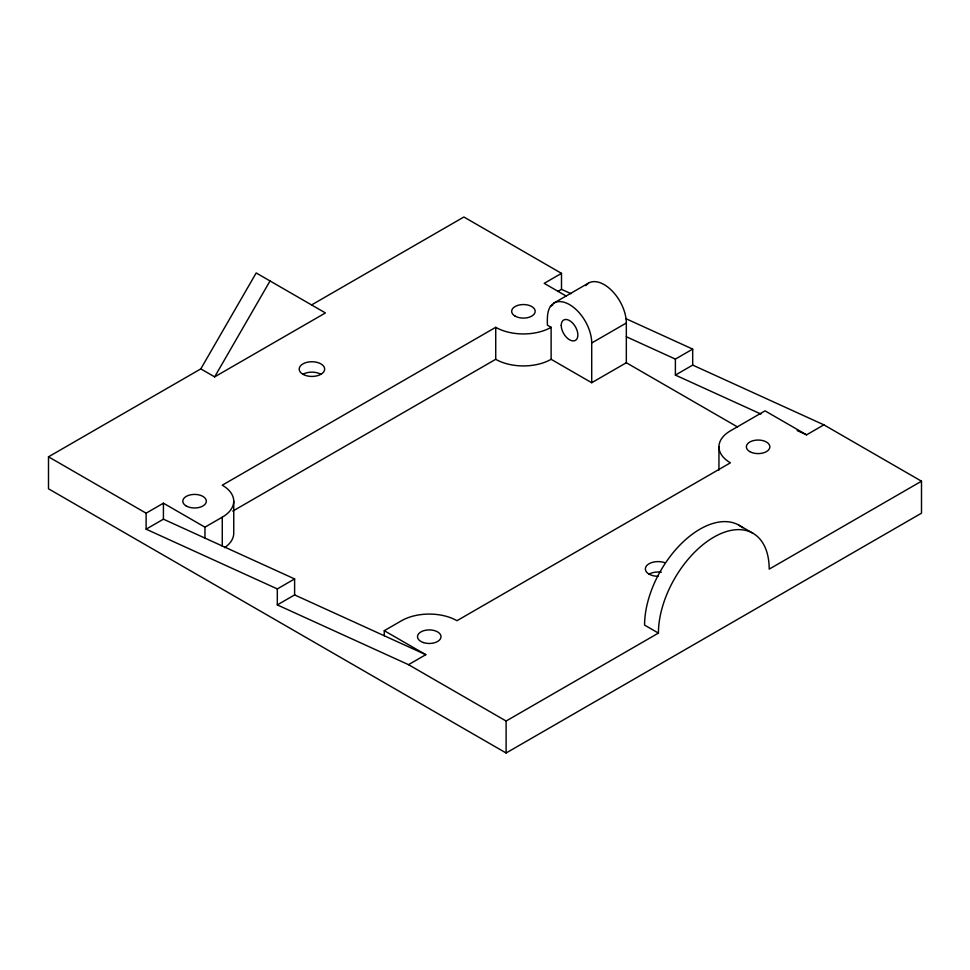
<?xml version="1.0" encoding="UTF-8"?>
<svg xmlns="http://www.w3.org/2000/svg" width="970" height="970" viewBox="0 0 970 970"><rect width="100%" height="100%" fill="white"/><g stroke="black" fill="none" stroke-linecap="round" stroke-linejoin="round"><path stroke-width="1.45" d="M626.329 362.744L626.329 323.01A31.331 18.09 60 0 0 612.652 291.473A31.331 18.09 60 0 0 588.499 283.082L553.894 303.064C546.656 307.902 547.31 317.517 547.395 325.168L551.118 327.314L551.118 359.3L591.712 382.726L626.329 362.744L737.552 426.97M200.802 368.891L256.189 272.958L325.423 312.934L214.649 376.881L200.802 368.891L48.5 456.821L48.5 488.795L506.11 752.999L921.5 513.178L921.5 481.205L823.882 424.848L692.689 365.096L675.387 375.087L675.387 359.094L692.689 349.103L692.689 365.096M214.649 376.881L270.036 280.948M585.734 285.653L588.499 283.082M311.576 304.932L463.89 217.001L561.497 273.358L561.497 289.351L557.786 291.485M48.5 456.821L146.118 513.178L163.421 503.187L204.961 527.171L222.263 517.18A39.164 22.613 0 0 0 222.263 485.194L495.731 327.314A39.164 22.613 0 0 0 551.118 327.314M561.497 273.358L544.194 283.349L566.359 296.153M146.118 513.178L146.118 529.171L163.421 519.18L294.613 578.932L294.613 594.913L277.311 604.904L277.311 588.923L294.613 578.932M550.366 306.338L552.936 304.847M232.739 511.129L495.731 359.3A39.164 22.613 0 0 0 551.118 359.3M591.712 382.726L591.712 342.992L626.329 323.01M384.265 635.75L384.265 630.694L401.58 620.703A39.164 22.613 0 0 1 456.967 620.703L730.422 462.811A39.164 22.613 0 0 1 730.422 430.838L765.039 410.856L806.579 434.839L823.882 424.848M277.311 604.904L408.503 664.668L425.806 654.677L384.265 630.694M408.503 664.668L506.11 721.025L658.424 633.095A78.327 45.226 -60 0 1 713.811 537.162A78.327 45.226 -60 0 1 769.198 569.135L921.5 481.205M561.497 289.351L571.063 293.704M625.735 318.596L692.689 349.103M626.329 336.748L675.387 359.094M675.387 375.087L760.904 414.032M797.194 430.571L806.579 434.839M294.613 594.913L425.806 654.677M146.118 529.171L277.311 588.923M739.128 525.291L752.975 533.282M658.424 633.095L644.577 625.092A78.327 45.226 -60 0 1 681.304 543.673A78.327 45.226 -60 0 1 742.777 527.825M718.952 446.83L718.952 470.086M506.11 721.025L506.11 752.999M495.731 327.314L495.731 359.3M233.746 501.187L233.746 533.16A39.164 22.613 0 0 1 224.567 547.698M222.263 517.18L222.263 546.243M204.961 527.171L204.961 538.095M163.421 503.187L163.421 519.18M649.076 574.131A12.731 7.348 0 0 1 661.37 572.227M302.919 374.287A12.731 7.348 0 0 0 324.222 370.989A12.731 7.348 0 0 0 308.63 361.992A12.731 7.348 0 0 0 302.919 374.287A12.731 7.348 0 0 1 320.924 374.287M658.072 576.289A12.731 7.348 0 0 1 645.778 567.038A12.731 7.348 0 0 1 664.438 562.576M553.894 303.064A31.331 18.09 60 0 1 578.035 311.455A31.331 18.09 60 0 1 591.712 342.992M423.393 642.564A11.749 6.778 0 0 0 441.023 636.684A11.749 6.778 0 0 0 423.393 630.815A11.749 6.778 0 0 0 423.393 642.564M515.118 316.123A11.749 6.778 0 0 0 534.773 313.08A11.749 6.778 0 0 0 520.381 304.774A11.749 6.778 0 0 0 515.118 316.123M186.264 505.988A11.749 6.778 0 0 0 205.931 502.945A11.749 6.778 0 0 0 191.539 494.639A11.749 6.778 0 0 0 186.264 505.988M561.242 325.399A11.749 6.778 60 0 0 573.707 340.906A11.749 6.778 60 0 0 573.707 324.295A11.749 6.778 60 0 0 561.242 325.399M749.81 451.62A11.749 6.778 0 0 0 769.465 448.589A11.749 6.778 0 0 0 755.072 440.271A11.749 6.778 0 0 0 749.81 451.62"/></g></svg>
